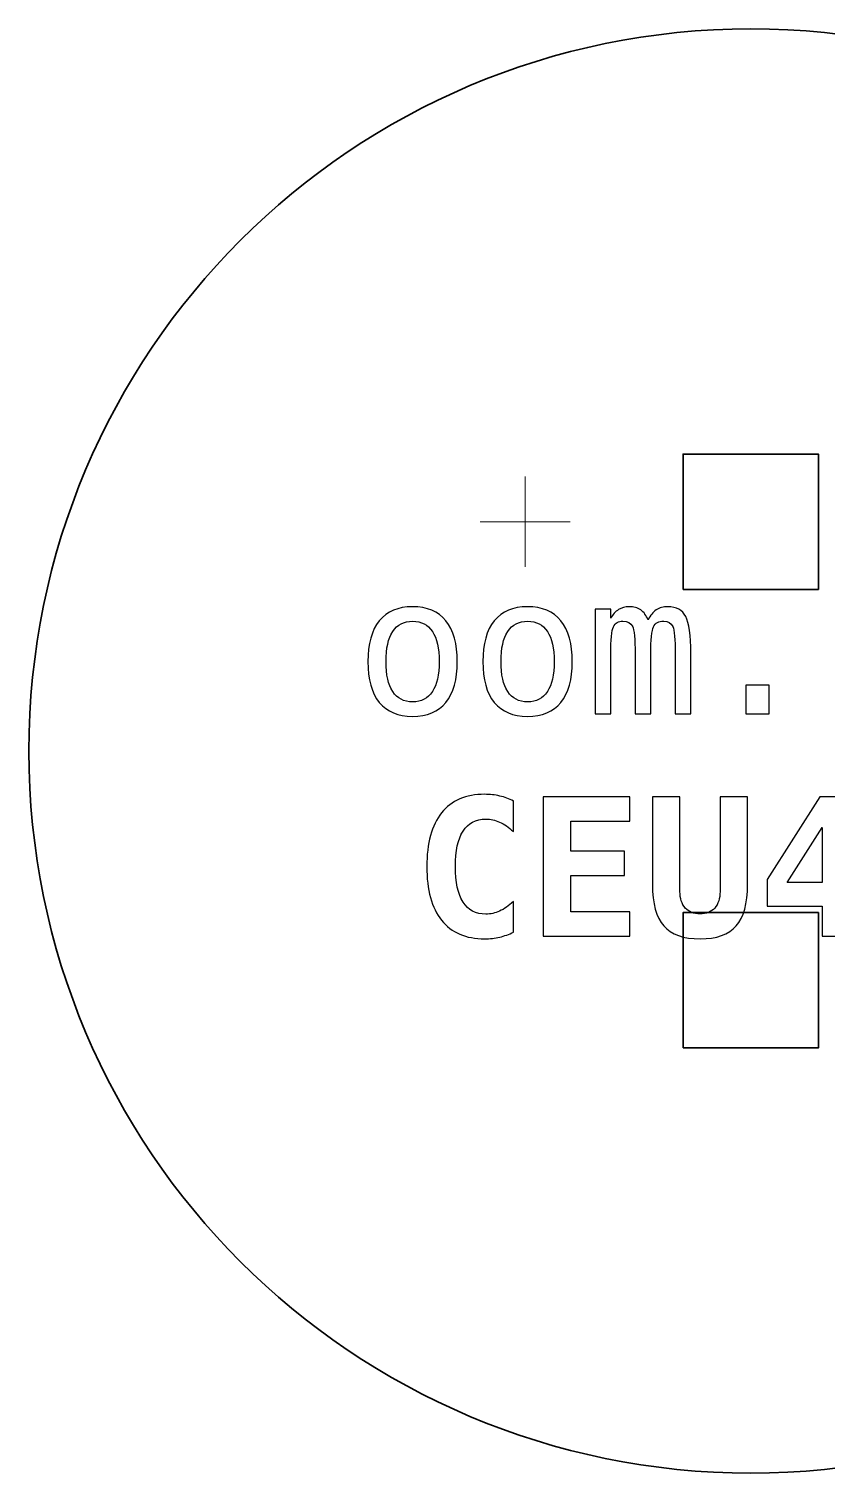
# Model space of a CAD drawing. Header units: centimetres. Extents: x -10.9 to -10.1, y -15.25 to -14.45.
# Drawn here: x -10.9 to -10.458, y -15.25 to -14.45 of the extents above; entities that cross this region are included whole.
import ezdxf

# ---------------------------------------------------------------- set-up
doc = ezdxf.new("R2010")
doc.units = ezdxf.units.CM
doc.header["$MEASUREMENT"] = 0
doc.layers.add('Layer 1', color=7, linetype='Continuous')

msp = doc.modelspace()

# ---------------------------------------------------------------- linework, layer by layer
at = {"layer": 'Layer 1', "color": 250, "lineweight": 35}
for points in [[(-10.5375, -14.7605), (-10.4625, -14.7605), (-10.4625, -14.6855), (-10.5375, -14.6855), (-10.5375, -14.7605)], [(-10.5375, -15.0145), (-10.4625, -15.0145), (-10.4625, -14.9395), (-10.5375, -14.9395), (-10.5375, -15.0145)]]:
    msp.add_lwpolyline(points, close=True, dxfattribs=at)
at = {"layer": 'Layer 1', "color": 7, "lineweight": 35}
msp.add_ellipse((-10.5, -14.85), major_axis=(0, 0.4), ratio=1, dxfattribs=at)
at = {"layer": 'Layer 1', "color": 250, "lineweight": 20}
for points in [[(-10.625, -14.698), (-10.625, -14.698), (-10.625, -14.748), (-10.625, -14.748)], [(-10.65, -14.723), (-10.65, -14.723), (-10.6, -14.723), (-10.6, -14.723)]]:
    msp.add_open_spline(points, degree=3, dxfattribs=at)
at = {"layer": 'Layer 1', "color": 250}
for points, knots in [([(-10.6874, -14.77009), (-10.67938, -14.77009), (-10.67324, -14.77268), (-10.66899, -14.77788), (-10.66899, -14.77788), (-10.66474, -14.78308), (-10.6626, -14.79062), (-10.6626, -14.80046), (-10.6626, -14.80046), (-10.6626, -14.81035), (-10.66472, -14.81789), (-10.66895, -14.82307), (-10.66895, -14.82307), (-10.6732, -14.82826), (-10.67934, -14.83085), (-10.6874, -14.83085), (-10.6874, -14.83085), (-10.69545, -14.83085), (-10.70157, -14.82826), (-10.70582, -14.82307), (-10.70582, -14.82307), (-10.71005, -14.81789), (-10.71217, -14.81035), (-10.71217, -14.80046), (-10.71217, -14.80046), (-10.71217, -14.79062), (-10.71005, -14.78308), (-10.70582, -14.77788), (-10.70582, -14.77788), (-10.70157, -14.77268), (-10.69545, -14.77009), (-10.6874, -14.77009)], [0, 0, 0, 0, 0.125, 0.125, 0.125, 0.125, 0.25, 0.25, 0.25, 0.25, 0.375, 0.375, 0.375, 0.375, 0.5, 0.5, 0.5, 0.5, 0.625, 0.625, 0.625, 0.625, 0.75, 0.75, 0.75, 0.75, 0.875, 0.875, 0.875, 0.875, 1, 1, 1, 1]), ([(-10.6874, -14.77009), (-10.67938, -14.77009), (-10.67324, -14.77268), (-10.66899, -14.77788), (-10.66899, -14.77788), (-10.66474, -14.78308), (-10.6626, -14.79062), (-10.6626, -14.80046), (-10.6626, -14.80046), (-10.6626, -14.81035), (-10.66472, -14.81789), (-10.66895, -14.82307), (-10.66895, -14.82307), (-10.6732, -14.82826), (-10.67934, -14.83085), (-10.6874, -14.83085), (-10.6874, -14.83085), (-10.69545, -14.83085), (-10.70157, -14.82826), (-10.70582, -14.82307), (-10.70582, -14.82307), (-10.71005, -14.81789), (-10.71217, -14.81035), (-10.71217, -14.80046), (-10.71217, -14.80046), (-10.71217, -14.79062), (-10.71005, -14.78308), (-10.70582, -14.77788), (-10.70582, -14.77788), (-10.70157, -14.77268), (-10.69545, -14.77009), (-10.6874, -14.77009)], [0, 0, 0, 0, 0.125, 0.125, 0.125, 0.125, 0.25, 0.25, 0.25, 0.25, 0.375, 0.375, 0.375, 0.375, 0.5, 0.5, 0.5, 0.5, 0.625, 0.625, 0.625, 0.625, 0.75, 0.75, 0.75, 0.75, 0.875, 0.875, 0.875, 0.875, 1, 1, 1, 1]), ([(-10.62369, -14.77009), (-10.61567, -14.77009), (-10.60953, -14.77268), (-10.60528, -14.77788), (-10.60528, -14.77788), (-10.60103, -14.78308), (-10.59889, -14.79062), (-10.59889, -14.80046), (-10.59889, -14.80046), (-10.59889, -14.81035), (-10.60101, -14.81789), (-10.60524, -14.82307), (-10.60524, -14.82307), (-10.60949, -14.82826), (-10.61563, -14.83085), (-10.62369, -14.83085), (-10.62369, -14.83085), (-10.63174, -14.83085), (-10.63786, -14.82826), (-10.64211, -14.82307), (-10.64211, -14.82307), (-10.64634, -14.81789), (-10.64846, -14.81035), (-10.64846, -14.80046), (-10.64846, -14.80046), (-10.64846, -14.79062), (-10.64634, -14.78308), (-10.64211, -14.77788), (-10.64211, -14.77788), (-10.63786, -14.77268), (-10.63174, -14.77009), (-10.62369, -14.77009)], [0, 0, 0, 0, 0.125, 0.125, 0.125, 0.125, 0.25, 0.25, 0.25, 0.25, 0.375, 0.375, 0.375, 0.375, 0.5, 0.5, 0.5, 0.5, 0.625, 0.625, 0.625, 0.625, 0.75, 0.75, 0.75, 0.75, 0.875, 0.875, 0.875, 0.875, 1, 1, 1, 1]), ([(-10.62369, -14.77009), (-10.61567, -14.77009), (-10.60953, -14.77268), (-10.60528, -14.77788), (-10.60528, -14.77788), (-10.60103, -14.78308), (-10.59889, -14.79062), (-10.59889, -14.80046), (-10.59889, -14.80046), (-10.59889, -14.81035), (-10.60101, -14.81789), (-10.60524, -14.82307), (-10.60524, -14.82307), (-10.60949, -14.82826), (-10.61563, -14.83085), (-10.62369, -14.83085), (-10.62369, -14.83085), (-10.63174, -14.83085), (-10.63786, -14.82826), (-10.64211, -14.82307), (-10.64211, -14.82307), (-10.64634, -14.81789), (-10.64846, -14.81035), (-10.64846, -14.80046), (-10.64846, -14.80046), (-10.64846, -14.79062), (-10.64634, -14.78308), (-10.64211, -14.77788), (-10.64211, -14.77788), (-10.63786, -14.77268), (-10.63174, -14.77009), (-10.62369, -14.77009)], [0, 0, 0, 0, 0.125, 0.125, 0.125, 0.125, 0.25, 0.25, 0.25, 0.25, 0.375, 0.375, 0.375, 0.375, 0.5, 0.5, 0.5, 0.5, 0.625, 0.625, 0.625, 0.625, 0.75, 0.75, 0.75, 0.75, 0.875, 0.875, 0.875, 0.875, 1, 1, 1, 1]), ([(-10.5569, -14.77737), (-10.55573, -14.77488), (-10.55423, -14.77305), (-10.55242, -14.77187), (-10.55242, -14.77187), (-10.55062, -14.77068), (-10.54843, -14.77009), (-10.54589, -14.77009), (-10.54589, -14.77009), (-10.54123, -14.77009), (-10.53795, -14.77188), (-10.53605, -14.77548), (-10.53605, -14.77548), (-10.53413, -14.77908), (-10.53317, -14.78585), (-10.53317, -14.79582), (-10.53317, -14.79582), (-10.53317, -14.79582), (-10.53317, -14.82935), (-10.53317, -14.82935), (-10.53317, -14.82935), (-10.53317, -14.82935), (-10.54185, -14.82935), (-10.54185, -14.82935), (-10.54185, -14.82935), (-10.54185, -14.82935), (-10.54185, -14.79623), (-10.54185, -14.79623), (-10.54185, -14.79623), (-10.54185, -14.78806), (-10.54231, -14.783), (-10.54323, -14.781), (-10.54323, -14.781), (-10.54413, -14.77903), (-10.5458, -14.77804), (-10.54822, -14.77804), (-10.54822, -14.77804), (-10.55097, -14.77804), (-10.55286, -14.7791), (-10.55388, -14.78121), (-10.55388, -14.78121), (-10.55489, -14.78333), (-10.5554, -14.78834), (-10.5554, -14.79623), (-10.5554, -14.79623), (-10.5554, -14.79623), (-10.5554, -14.82935), (-10.5554, -14.82935), (-10.5554, -14.82935), (-10.5554, -14.82935), (-10.56407, -14.82935), (-10.56407, -14.82935), (-10.56407, -14.82935), (-10.56407, -14.82935), (-10.56407, -14.79623), (-10.56407, -14.79623), (-10.56407, -14.79623), (-10.56407, -14.78795), (-10.56457, -14.78286), (-10.56556, -14.78093), (-10.56556, -14.78093), (-10.56653, -14.77901), (-10.56829, -14.77804), (-10.57085, -14.77804), (-10.57085, -14.77804), (-10.57337, -14.77804), (-10.57512, -14.7791), (-10.57609, -14.78121), (-10.57609, -14.78121), (-10.57707, -14.78333), (-10.57757, -14.78834), (-10.57757, -14.79623), (-10.57757, -14.79623), (-10.57757, -14.79623), (-10.57757, -14.82935), (-10.57757, -14.82935), (-10.57757, -14.82935), (-10.57757, -14.82935), (-10.58619, -14.82935), (-10.58619, -14.82935), (-10.58619, -14.82935), (-10.58619, -14.82935), (-10.58619, -14.77148), (-10.58619, -14.77148), (-10.58619, -14.77148), (-10.58619, -14.77148), (-10.57757, -14.77148), (-10.57757, -14.77148), (-10.57757, -14.77148), (-10.57757, -14.77148), (-10.57757, -14.77643), (-10.57757, -14.77643), (-10.57757, -14.77643), (-10.57644, -14.77437), (-10.57501, -14.7728), (-10.5733, -14.77171), (-10.5733, -14.77171), (-10.57161, -14.77063), (-10.56967, -14.77009), (-10.5675, -14.77009), (-10.5675, -14.77009), (-10.56487, -14.77009), (-10.5627, -14.77068), (-10.56095, -14.77188), (-10.56095, -14.77188), (-10.55921, -14.7731), (-10.55787, -14.77492), (-10.5569, -14.77737)], [0, 0, 0, 0, 0.037037, 0.037037, 0.037037, 0.037037, 0.074074, 0.074074, 0.074074, 0.074074, 0.111111, 0.111111, 0.111111, 0.111111, 0.148148, 0.148148, 0.148148, 0.148148, 0.185185, 0.185185, 0.185185, 0.185185, 0.222222, 0.222222, 0.222222, 0.222222, 0.259259, 0.259259, 0.259259, 0.259259, 0.296296, 0.296296, 0.296296, 0.296296, 0.333333, 0.333333, 0.333333, 0.333333, 0.37037, 0.37037, 0.37037, 0.37037, 0.407407, 0.407407, 0.407407, 0.407407, 0.444444, 0.444444, 0.444444, 0.444444, 0.481481, 0.481481, 0.481481, 0.481481, 0.518519, 0.518519, 0.518519, 0.518519, 0.555556, 0.555556, 0.555556, 0.555556, 0.592593, 0.592593, 0.592593, 0.592593, 0.62963, 0.62963, 0.62963, 0.62963, 0.666667, 0.666667, 0.666667, 0.666667, 0.703704, 0.703704, 0.703704, 0.703704, 0.740741, 0.740741, 0.740741, 0.740741, 0.777778, 0.777778, 0.777778, 0.777778, 0.814815, 0.814815, 0.814815, 0.814815, 0.851852, 0.851852, 0.851852, 0.851852, 0.888889, 0.888889, 0.888889, 0.888889, 0.925926, 0.925926, 0.925926, 0.925926, 0.962963, 0.962963, 0.962963, 0.962963, 1, 1, 1, 1]), ([(-10.5569, -14.77737), (-10.55573, -14.77488), (-10.55423, -14.77305), (-10.55242, -14.77187), (-10.55242, -14.77187), (-10.55062, -14.77068), (-10.54843, -14.77009), (-10.54589, -14.77009), (-10.54589, -14.77009), (-10.54123, -14.77009), (-10.53795, -14.77188), (-10.53605, -14.77548), (-10.53605, -14.77548), (-10.53413, -14.77908), (-10.53317, -14.78585), (-10.53317, -14.79582), (-10.53317, -14.79582), (-10.53317, -14.79582), (-10.53317, -14.82935), (-10.53317, -14.82935), (-10.53317, -14.82935), (-10.53317, -14.82935), (-10.54185, -14.82935), (-10.54185, -14.82935), (-10.54185, -14.82935), (-10.54185, -14.82935), (-10.54185, -14.79623), (-10.54185, -14.79623), (-10.54185, -14.79623), (-10.54185, -14.78806), (-10.54231, -14.783), (-10.54323, -14.781), (-10.54323, -14.781), (-10.54413, -14.77903), (-10.5458, -14.77804), (-10.54822, -14.77804), (-10.54822, -14.77804), (-10.55097, -14.77804), (-10.55286, -14.7791), (-10.55388, -14.78121), (-10.55388, -14.78121), (-10.55489, -14.78333), (-10.5554, -14.78834), (-10.5554, -14.79623), (-10.5554, -14.79623), (-10.5554, -14.79623), (-10.5554, -14.82935), (-10.5554, -14.82935), (-10.5554, -14.82935), (-10.5554, -14.82935), (-10.56407, -14.82935), (-10.56407, -14.82935), (-10.56407, -14.82935), (-10.56407, -14.82935), (-10.56407, -14.79623), (-10.56407, -14.79623), (-10.56407, -14.79623), (-10.56407, -14.78795), (-10.56457, -14.78286), (-10.56556, -14.78093), (-10.56556, -14.78093), (-10.56653, -14.77901), (-10.56829, -14.77804), (-10.57085, -14.77804), (-10.57085, -14.77804), (-10.57337, -14.77804), (-10.57512, -14.7791), (-10.57609, -14.78121), (-10.57609, -14.78121), (-10.57707, -14.78333), (-10.57757, -14.78834), (-10.57757, -14.79623), (-10.57757, -14.79623), (-10.57757, -14.79623), (-10.57757, -14.82935), (-10.57757, -14.82935), (-10.57757, -14.82935), (-10.57757, -14.82935), (-10.58619, -14.82935), (-10.58619, -14.82935), (-10.58619, -14.82935), (-10.58619, -14.82935), (-10.58619, -14.77148), (-10.58619, -14.77148), (-10.58619, -14.77148), (-10.58619, -14.77148), (-10.57757, -14.77148), (-10.57757, -14.77148), (-10.57757, -14.77148), (-10.57757, -14.77148), (-10.57757, -14.77643), (-10.57757, -14.77643), (-10.57757, -14.77643), (-10.57644, -14.77437), (-10.57501, -14.7728), (-10.5733, -14.77171), (-10.5733, -14.77171), (-10.57161, -14.77063), (-10.56967, -14.77009), (-10.5675, -14.77009), (-10.5675, -14.77009), (-10.56487, -14.77009), (-10.5627, -14.77068), (-10.56095, -14.77188), (-10.56095, -14.77188), (-10.55921, -14.7731), (-10.55787, -14.77492), (-10.5569, -14.77737)], [0, 0, 0, 0, 0.037037, 0.037037, 0.037037, 0.037037, 0.074074, 0.074074, 0.074074, 0.074074, 0.111111, 0.111111, 0.111111, 0.111111, 0.148148, 0.148148, 0.148148, 0.148148, 0.185185, 0.185185, 0.185185, 0.185185, 0.222222, 0.222222, 0.222222, 0.222222, 0.259259, 0.259259, 0.259259, 0.259259, 0.296296, 0.296296, 0.296296, 0.296296, 0.333333, 0.333333, 0.333333, 0.333333, 0.37037, 0.37037, 0.37037, 0.37037, 0.407407, 0.407407, 0.407407, 0.407407, 0.444444, 0.444444, 0.444444, 0.444444, 0.481481, 0.481481, 0.481481, 0.481481, 0.518519, 0.518519, 0.518519, 0.518519, 0.555556, 0.555556, 0.555556, 0.555556, 0.592593, 0.592593, 0.592593, 0.592593, 0.62963, 0.62963, 0.62963, 0.62963, 0.666667, 0.666667, 0.666667, 0.666667, 0.703704, 0.703704, 0.703704, 0.703704, 0.740741, 0.740741, 0.740741, 0.740741, 0.777778, 0.777778, 0.777778, 0.777778, 0.814815, 0.814815, 0.814815, 0.814815, 0.851852, 0.851852, 0.851852, 0.851852, 0.888889, 0.888889, 0.888889, 0.888889, 0.925926, 0.925926, 0.925926, 0.925926, 0.962963, 0.962963, 0.962963, 0.962963, 1, 1, 1, 1]), ([(-10.6874, -14.77815), (-10.69224, -14.77815), (-10.69589, -14.78002), (-10.69837, -14.78377), (-10.69837, -14.78377), (-10.70086, -14.78753), (-10.7021, -14.7931), (-10.7021, -14.80046), (-10.7021, -14.80046), (-10.7021, -14.8078), (-10.70086, -14.81335), (-10.69837, -14.81713), (-10.69837, -14.81713), (-10.69589, -14.8209), (-10.69224, -14.82279), (-10.6874, -14.82279), (-10.6874, -14.82279), (-10.68255, -14.82279), (-10.67888, -14.8209), (-10.6764, -14.81713), (-10.6764, -14.81713), (-10.67391, -14.81335), (-10.67267, -14.8078), (-10.67267, -14.80046), (-10.67267, -14.80046), (-10.67267, -14.7931), (-10.67391, -14.78753), (-10.6764, -14.78377), (-10.6764, -14.78377), (-10.67888, -14.78002), (-10.68255, -14.77815), (-10.6874, -14.77815)], [0, 0, 0, 0, 0.125, 0.125, 0.125, 0.125, 0.25, 0.25, 0.25, 0.25, 0.375, 0.375, 0.375, 0.375, 0.5, 0.5, 0.5, 0.5, 0.625, 0.625, 0.625, 0.625, 0.75, 0.75, 0.75, 0.75, 0.875, 0.875, 0.875, 0.875, 1, 1, 1, 1]), ([(-10.6874, -14.77815), (-10.69224, -14.77815), (-10.69589, -14.78002), (-10.69837, -14.78377), (-10.69837, -14.78377), (-10.70086, -14.78753), (-10.7021, -14.7931), (-10.7021, -14.80046), (-10.7021, -14.80046), (-10.7021, -14.8078), (-10.70086, -14.81335), (-10.69837, -14.81713), (-10.69837, -14.81713), (-10.69589, -14.8209), (-10.69224, -14.82279), (-10.6874, -14.82279), (-10.6874, -14.82279), (-10.68255, -14.82279), (-10.67888, -14.8209), (-10.6764, -14.81713), (-10.6764, -14.81713), (-10.67391, -14.81335), (-10.67267, -14.8078), (-10.67267, -14.80046), (-10.67267, -14.80046), (-10.67267, -14.7931), (-10.67391, -14.78753), (-10.6764, -14.78377), (-10.6764, -14.78377), (-10.67888, -14.78002), (-10.68255, -14.77815), (-10.6874, -14.77815)], [0, 0, 0, 0, 0.125, 0.125, 0.125, 0.125, 0.25, 0.25, 0.25, 0.25, 0.375, 0.375, 0.375, 0.375, 0.5, 0.5, 0.5, 0.5, 0.625, 0.625, 0.625, 0.625, 0.75, 0.75, 0.75, 0.75, 0.875, 0.875, 0.875, 0.875, 1, 1, 1, 1]), ([(-10.62369, -14.77815), (-10.62853, -14.77815), (-10.63218, -14.78002), (-10.63466, -14.78377), (-10.63466, -14.78377), (-10.63715, -14.78753), (-10.63839, -14.7931), (-10.63839, -14.80046), (-10.63839, -14.80046), (-10.63839, -14.8078), (-10.63715, -14.81335), (-10.63466, -14.81713), (-10.63466, -14.81713), (-10.63218, -14.8209), (-10.62853, -14.82279), (-10.62369, -14.82279), (-10.62369, -14.82279), (-10.61884, -14.82279), (-10.61517, -14.8209), (-10.61269, -14.81713), (-10.61269, -14.81713), (-10.6102, -14.81335), (-10.60896, -14.8078), (-10.60896, -14.80046), (-10.60896, -14.80046), (-10.60896, -14.7931), (-10.6102, -14.78753), (-10.61269, -14.78377), (-10.61269, -14.78377), (-10.61517, -14.78002), (-10.61884, -14.77815), (-10.62369, -14.77815)], [0, 0, 0, 0, 0.125, 0.125, 0.125, 0.125, 0.25, 0.25, 0.25, 0.25, 0.375, 0.375, 0.375, 0.375, 0.5, 0.5, 0.5, 0.5, 0.625, 0.625, 0.625, 0.625, 0.75, 0.75, 0.75, 0.75, 0.875, 0.875, 0.875, 0.875, 1, 1, 1, 1]), ([(-10.62369, -14.77815), (-10.62853, -14.77815), (-10.63218, -14.78002), (-10.63466, -14.78377), (-10.63466, -14.78377), (-10.63715, -14.78753), (-10.63839, -14.7931), (-10.63839, -14.80046), (-10.63839, -14.80046), (-10.63839, -14.8078), (-10.63715, -14.81335), (-10.63466, -14.81713), (-10.63466, -14.81713), (-10.63218, -14.8209), (-10.62853, -14.82279), (-10.62369, -14.82279), (-10.62369, -14.82279), (-10.61884, -14.82279), (-10.61517, -14.8209), (-10.61269, -14.81713), (-10.61269, -14.81713), (-10.6102, -14.81335), (-10.60896, -14.8078), (-10.60896, -14.80046), (-10.60896, -14.80046), (-10.60896, -14.7931), (-10.6102, -14.78753), (-10.61269, -14.78377), (-10.61269, -14.78377), (-10.61517, -14.78002), (-10.61884, -14.77815), (-10.62369, -14.77815)], [0, 0, 0, 0, 0.125, 0.125, 0.125, 0.125, 0.25, 0.25, 0.25, 0.25, 0.375, 0.375, 0.375, 0.375, 0.5, 0.5, 0.5, 0.5, 0.625, 0.625, 0.625, 0.625, 0.75, 0.75, 0.75, 0.75, 0.875, 0.875, 0.875, 0.875, 1, 1, 1, 1]), ([(-10.50283, -14.81358), (-10.50283, -14.81358), (-10.48982, -14.81358), (-10.48982, -14.81358), (-10.48982, -14.81358), (-10.48982, -14.81358), (-10.48982, -14.82935), (-10.48982, -14.82935), (-10.48982, -14.82935), (-10.48982, -14.82935), (-10.50283, -14.82935), (-10.50283, -14.82935), (-10.50283, -14.82935), (-10.50283, -14.82935), (-10.50283, -14.81358), (-10.50283, -14.81358)], [0, 0, 0, 0, 0.25, 0.25, 0.25, 0.25, 0.5, 0.5, 0.5, 0.5, 0.75, 0.75, 0.75, 0.75, 1, 1, 1, 1]), ([(-10.50283, -14.81358), (-10.50283, -14.81358), (-10.48982, -14.81358), (-10.48982, -14.81358), (-10.48982, -14.81358), (-10.48982, -14.81358), (-10.48982, -14.82935), (-10.48982, -14.82935), (-10.48982, -14.82935), (-10.48982, -14.82935), (-10.50283, -14.82935), (-10.50283, -14.82935), (-10.50283, -14.82935), (-10.50283, -14.82935), (-10.50283, -14.81358), (-10.50283, -14.81358)], [0, 0, 0, 0, 0.25, 0.25, 0.25, 0.25, 0.5, 0.5, 0.5, 0.5, 0.75, 0.75, 0.75, 0.75, 1, 1, 1, 1]), ([(-10.63152, -14.95032), (-10.63394, -14.95155), (-10.63646, -14.95249), (-10.63912, -14.9531), (-10.63912, -14.9531), (-10.64177, -14.95372), (-10.64455, -14.95404), (-10.64748, -14.95404), (-10.64748, -14.95404), (-10.65789, -14.95404), (-10.66584, -14.95062), (-10.67131, -14.94376), (-10.67131, -14.94376), (-10.6768, -14.93689), (-10.67953, -14.927), (-10.67953, -14.91404), (-10.67953, -14.91404), (-10.67953, -14.90105), (-10.6768, -14.89114), (-10.67131, -14.88428), (-10.67131, -14.88428), (-10.66584, -14.87742), (-10.65789, -14.874), (-10.64748, -14.874), (-10.64748, -14.874), (-10.64455, -14.874), (-10.64175, -14.87431), (-10.63907, -14.87493), (-10.63907, -14.87493), (-10.63637, -14.87555), (-10.63387, -14.87648), (-10.63152, -14.87772), (-10.63152, -14.87772), (-10.63152, -14.87772), (-10.63152, -14.89467), (-10.63152, -14.89467), (-10.63152, -14.89467), (-10.63413, -14.89225), (-10.63669, -14.89049), (-10.63914, -14.88936), (-10.63914, -14.88936), (-10.64161, -14.88825), (-10.64415, -14.88768), (-10.64678, -14.88768), (-10.64678, -14.88768), (-10.65235, -14.88768), (-10.65657, -14.88991), (-10.65941, -14.89433), (-10.65941, -14.89433), (-10.66225, -14.89876), (-10.66367, -14.90532), (-10.66367, -14.91404), (-10.66367, -14.91404), (-10.66367, -14.92273), (-10.66225, -14.92928), (-10.65941, -14.9337), (-10.65941, -14.9337), (-10.65657, -14.93813), (-10.65235, -14.94035), (-10.64678, -14.94035), (-10.64678, -14.94035), (-10.64415, -14.94035), (-10.64161, -14.93979), (-10.63914, -14.93868), (-10.63914, -14.93868), (-10.63669, -14.93755), (-10.63413, -14.93578), (-10.63152, -14.93337), (-10.63152, -14.93337), (-10.63152, -14.93337), (-10.63152, -14.95032), (-10.63152, -14.95032)], [0, 0, 0, 0, 0.055556, 0.055556, 0.055556, 0.055556, 0.111111, 0.111111, 0.111111, 0.111111, 0.166667, 0.166667, 0.166667, 0.166667, 0.222222, 0.222222, 0.222222, 0.222222, 0.277778, 0.277778, 0.277778, 0.277778, 0.333333, 0.333333, 0.333333, 0.333333, 0.388889, 0.388889, 0.388889, 0.388889, 0.444444, 0.444444, 0.444444, 0.444444, 0.5, 0.5, 0.5, 0.5, 0.555556, 0.555556, 0.555556, 0.555556, 0.611111, 0.611111, 0.611111, 0.611111, 0.666667, 0.666667, 0.666667, 0.666667, 0.722222, 0.722222, 0.722222, 0.722222, 0.777778, 0.777778, 0.777778, 0.777778, 0.833333, 0.833333, 0.833333, 0.833333, 0.888889, 0.888889, 0.888889, 0.888889, 0.944444, 0.944444, 0.944444, 0.944444, 1, 1, 1, 1]), ([(-10.63152, -14.95032), (-10.63394, -14.95155), (-10.63646, -14.95249), (-10.63912, -14.9531), (-10.63912, -14.9531), (-10.64177, -14.95372), (-10.64455, -14.95404), (-10.64748, -14.95404), (-10.64748, -14.95404), (-10.65789, -14.95404), (-10.66584, -14.95062), (-10.67131, -14.94376), (-10.67131, -14.94376), (-10.6768, -14.93689), (-10.67953, -14.927), (-10.67953, -14.91404), (-10.67953, -14.91404), (-10.67953, -14.90105), (-10.6768, -14.89114), (-10.67131, -14.88428), (-10.67131, -14.88428), (-10.66584, -14.87742), (-10.65789, -14.874), (-10.64748, -14.874), (-10.64748, -14.874), (-10.64455, -14.874), (-10.64175, -14.87431), (-10.63907, -14.87493), (-10.63907, -14.87493), (-10.63637, -14.87555), (-10.63387, -14.87648), (-10.63152, -14.87772), (-10.63152, -14.87772), (-10.63152, -14.87772), (-10.63152, -14.89467), (-10.63152, -14.89467), (-10.63152, -14.89467), (-10.63413, -14.89225), (-10.63669, -14.89049), (-10.63914, -14.88936), (-10.63914, -14.88936), (-10.64161, -14.88825), (-10.64415, -14.88768), (-10.64678, -14.88768), (-10.64678, -14.88768), (-10.65235, -14.88768), (-10.65657, -14.88991), (-10.65941, -14.89433), (-10.65941, -14.89433), (-10.66225, -14.89876), (-10.66367, -14.90532), (-10.66367, -14.91404), (-10.66367, -14.91404), (-10.66367, -14.92273), (-10.66225, -14.92928), (-10.65941, -14.9337), (-10.65941, -14.9337), (-10.65657, -14.93813), (-10.65235, -14.94035), (-10.64678, -14.94035), (-10.64678, -14.94035), (-10.64415, -14.94035), (-10.64161, -14.93979), (-10.63914, -14.93868), (-10.63914, -14.93868), (-10.63669, -14.93755), (-10.63413, -14.93578), (-10.63152, -14.93337), (-10.63152, -14.93337), (-10.63152, -14.93337), (-10.63152, -14.95032), (-10.63152, -14.95032)], [0, 0, 0, 0, 0.055556, 0.055556, 0.055556, 0.055556, 0.111111, 0.111111, 0.111111, 0.111111, 0.166667, 0.166667, 0.166667, 0.166667, 0.222222, 0.222222, 0.222222, 0.222222, 0.277778, 0.277778, 0.277778, 0.277778, 0.333333, 0.333333, 0.333333, 0.333333, 0.388889, 0.388889, 0.388889, 0.388889, 0.444444, 0.444444, 0.444444, 0.444444, 0.5, 0.5, 0.5, 0.5, 0.555556, 0.555556, 0.555556, 0.555556, 0.611111, 0.611111, 0.611111, 0.611111, 0.666667, 0.666667, 0.666667, 0.666667, 0.722222, 0.722222, 0.722222, 0.722222, 0.777778, 0.777778, 0.777778, 0.777778, 0.833333, 0.833333, 0.833333, 0.833333, 0.888889, 0.888889, 0.888889, 0.888889, 0.944444, 0.944444, 0.944444, 0.944444, 1, 1, 1, 1]), ([(-10.56693, -14.95254), (-10.56693, -14.95254), (-10.61499, -14.95254), (-10.61499, -14.95254), (-10.61499, -14.95254), (-10.61499, -14.95254), (-10.61499, -14.87539), (-10.61499, -14.87539), (-10.61499, -14.87539), (-10.61499, -14.87539), (-10.56693, -14.87539), (-10.56693, -14.87539), (-10.56693, -14.87539), (-10.56693, -14.87539), (-10.56693, -14.88883), (-10.56693, -14.88883), (-10.56693, -14.88883), (-10.56693, -14.88883), (-10.59975, -14.88883), (-10.59975, -14.88883), (-10.59975, -14.88883), (-10.59975, -14.88883), (-10.59975, -14.90546), (-10.59975, -14.90546), (-10.59975, -14.90546), (-10.59975, -14.90546), (-10.57003, -14.90546), (-10.57003, -14.90546), (-10.57003, -14.90546), (-10.57003, -14.90546), (-10.57003, -14.9189), (-10.57003, -14.9189), (-10.57003, -14.9189), (-10.57003, -14.9189), (-10.59975, -14.9189), (-10.59975, -14.9189), (-10.59975, -14.9189), (-10.59975, -14.9189), (-10.59975, -14.9391), (-10.59975, -14.9391), (-10.59975, -14.9391), (-10.59975, -14.9391), (-10.56693, -14.9391), (-10.56693, -14.9391), (-10.56693, -14.9391), (-10.56693, -14.9391), (-10.56693, -14.95254), (-10.56693, -14.95254)], [0, 0, 0, 0, 0.083333, 0.083333, 0.083333, 0.083333, 0.166667, 0.166667, 0.166667, 0.166667, 0.25, 0.25, 0.25, 0.25, 0.333333, 0.333333, 0.333333, 0.333333, 0.416667, 0.416667, 0.416667, 0.416667, 0.5, 0.5, 0.5, 0.5, 0.583333, 0.583333, 0.583333, 0.583333, 0.666667, 0.666667, 0.666667, 0.666667, 0.75, 0.75, 0.75, 0.75, 0.833333, 0.833333, 0.833333, 0.833333, 0.916667, 0.916667, 0.916667, 0.916667, 1, 1, 1, 1]), ([(-10.56693, -14.95254), (-10.56693, -14.95254), (-10.61499, -14.95254), (-10.61499, -14.95254), (-10.61499, -14.95254), (-10.61499, -14.95254), (-10.61499, -14.87539), (-10.61499, -14.87539), (-10.61499, -14.87539), (-10.61499, -14.87539), (-10.56693, -14.87539), (-10.56693, -14.87539), (-10.56693, -14.87539), (-10.56693, -14.87539), (-10.56693, -14.88883), (-10.56693, -14.88883), (-10.56693, -14.88883), (-10.56693, -14.88883), (-10.59975, -14.88883), (-10.59975, -14.88883), (-10.59975, -14.88883), (-10.59975, -14.88883), (-10.59975, -14.90546), (-10.59975, -14.90546), (-10.59975, -14.90546), (-10.59975, -14.90546), (-10.57003, -14.90546), (-10.57003, -14.90546), (-10.57003, -14.90546), (-10.57003, -14.90546), (-10.57003, -14.9189), (-10.57003, -14.9189), (-10.57003, -14.9189), (-10.57003, -14.9189), (-10.59975, -14.9189), (-10.59975, -14.9189), (-10.59975, -14.9189), (-10.59975, -14.9189), (-10.59975, -14.9391), (-10.59975, -14.9391), (-10.59975, -14.9391), (-10.59975, -14.9391), (-10.56693, -14.9391), (-10.56693, -14.9391), (-10.56693, -14.9391), (-10.56693, -14.9391), (-10.56693, -14.95254), (-10.56693, -14.95254)], [0, 0, 0, 0, 0.083333, 0.083333, 0.083333, 0.083333, 0.166667, 0.166667, 0.166667, 0.166667, 0.25, 0.25, 0.25, 0.25, 0.333333, 0.333333, 0.333333, 0.333333, 0.416667, 0.416667, 0.416667, 0.416667, 0.5, 0.5, 0.5, 0.5, 0.583333, 0.583333, 0.583333, 0.583333, 0.666667, 0.666667, 0.666667, 0.666667, 0.75, 0.75, 0.75, 0.75, 0.833333, 0.833333, 0.833333, 0.833333, 0.916667, 0.916667, 0.916667, 0.916667, 1, 1, 1, 1]), ([(-10.55447, -14.92407), (-10.55447, -14.92407), (-10.55447, -14.87539), (-10.55447, -14.87539), (-10.55447, -14.87539), (-10.55447, -14.87539), (-10.53923, -14.87539), (-10.53923, -14.87539), (-10.53923, -14.87539), (-10.53923, -14.87539), (-10.53923, -14.9279), (-10.53923, -14.9279), (-10.53923, -14.9279), (-10.53923, -14.93176), (-10.53825, -14.93478), (-10.53629, -14.93697), (-10.53629, -14.93697), (-10.53433, -14.93915), (-10.5316, -14.94025), (-10.52812, -14.94025), (-10.52812, -14.94025), (-10.52465, -14.94025), (-10.52191, -14.93915), (-10.51996, -14.93697), (-10.51996, -14.93697), (-10.518, -14.93478), (-10.51701, -14.93176), (-10.51701, -14.9279), (-10.51701, -14.9279), (-10.51701, -14.9279), (-10.51701, -14.87539), (-10.51701, -14.87539), (-10.51701, -14.87539), (-10.51701, -14.87539), (-10.50177, -14.87539), (-10.50177, -14.87539), (-10.50177, -14.87539), (-10.50177, -14.87539), (-10.50177, -14.92407), (-10.50177, -14.92407), (-10.50177, -14.92407), (-10.50177, -14.93455), (-10.50385, -14.94215), (-10.50802, -14.94691), (-10.50802, -14.94691), (-10.5122, -14.95166), (-10.5189, -14.95404), (-10.52812, -14.95404), (-10.52812, -14.95404), (-10.53731, -14.95404), (-10.54401, -14.95166), (-10.5482, -14.94691), (-10.5482, -14.94691), (-10.55238, -14.94215), (-10.55447, -14.93455), (-10.55447, -14.92407)], [0, 0, 0, 0, 0.071429, 0.071429, 0.071429, 0.071429, 0.142857, 0.142857, 0.142857, 0.142857, 0.214286, 0.214286, 0.214286, 0.214286, 0.285714, 0.285714, 0.285714, 0.285714, 0.357143, 0.357143, 0.357143, 0.357143, 0.428571, 0.428571, 0.428571, 0.428571, 0.5, 0.5, 0.5, 0.5, 0.571429, 0.571429, 0.571429, 0.571429, 0.642857, 0.642857, 0.642857, 0.642857, 0.714286, 0.714286, 0.714286, 0.714286, 0.785714, 0.785714, 0.785714, 0.785714, 0.857143, 0.857143, 0.857143, 0.857143, 0.928571, 0.928571, 0.928571, 0.928571, 1, 1, 1, 1]), ([(-10.55447, -14.92407), (-10.55447, -14.92407), (-10.55447, -14.87539), (-10.55447, -14.87539), (-10.55447, -14.87539), (-10.55447, -14.87539), (-10.53923, -14.87539), (-10.53923, -14.87539), (-10.53923, -14.87539), (-10.53923, -14.87539), (-10.53923, -14.9279), (-10.53923, -14.9279), (-10.53923, -14.9279), (-10.53923, -14.93176), (-10.53825, -14.93478), (-10.53629, -14.93697), (-10.53629, -14.93697), (-10.53433, -14.93915), (-10.5316, -14.94025), (-10.52812, -14.94025), (-10.52812, -14.94025), (-10.52465, -14.94025), (-10.52191, -14.93915), (-10.51996, -14.93697), (-10.51996, -14.93697), (-10.518, -14.93478), (-10.51701, -14.93176), (-10.51701, -14.9279), (-10.51701, -14.9279), (-10.51701, -14.9279), (-10.51701, -14.87539), (-10.51701, -14.87539), (-10.51701, -14.87539), (-10.51701, -14.87539), (-10.50177, -14.87539), (-10.50177, -14.87539), (-10.50177, -14.87539), (-10.50177, -14.87539), (-10.50177, -14.92407), (-10.50177, -14.92407), (-10.50177, -14.92407), (-10.50177, -14.93455), (-10.50385, -14.94215), (-10.50802, -14.94691), (-10.50802, -14.94691), (-10.5122, -14.95166), (-10.5189, -14.95404), (-10.52812, -14.95404), (-10.52812, -14.95404), (-10.53731, -14.95404), (-10.54401, -14.95166), (-10.5482, -14.94691), (-10.5482, -14.94691), (-10.55238, -14.94215), (-10.55447, -14.93455), (-10.55447, -14.92407)], [0, 0, 0, 0, 0.071429, 0.071429, 0.071429, 0.071429, 0.142857, 0.142857, 0.142857, 0.142857, 0.214286, 0.214286, 0.214286, 0.214286, 0.285714, 0.285714, 0.285714, 0.285714, 0.357143, 0.357143, 0.357143, 0.357143, 0.428571, 0.428571, 0.428571, 0.428571, 0.5, 0.5, 0.5, 0.5, 0.571429, 0.571429, 0.571429, 0.571429, 0.642857, 0.642857, 0.642857, 0.642857, 0.714286, 0.714286, 0.714286, 0.714286, 0.785714, 0.785714, 0.785714, 0.785714, 0.857143, 0.857143, 0.857143, 0.857143, 0.928571, 0.928571, 0.928571, 0.928571, 1, 1, 1, 1]), ([(-10.46171, -14.87539), (-10.46171, -14.87539), (-10.44575, -14.87539), (-10.44575, -14.87539), (-10.44575, -14.87539), (-10.44575, -14.87539), (-10.44575, -14.92282), (-10.44575, -14.92282), (-10.44575, -14.92282), (-10.44575, -14.92282), (-10.43729, -14.92282), (-10.43729, -14.92282), (-10.43729, -14.92282), (-10.43729, -14.92282), (-10.43729, -14.93589), (-10.43729, -14.93589), (-10.43729, -14.93589), (-10.43729, -14.93589), (-10.44575, -14.93589), (-10.44575, -14.93589), (-10.44575, -14.93589), (-10.44575, -14.93589), (-10.44575, -14.95254), (-10.44575, -14.95254), (-10.44575, -14.95254), (-10.44575, -14.95254), (-10.46037, -14.95254), (-10.46037, -14.95254), (-10.46037, -14.95254), (-10.46037, -14.95254), (-10.46037, -14.93589), (-10.46037, -14.93589), (-10.46037, -14.93589), (-10.46037, -14.93589), (-10.49098, -14.93589), (-10.49098, -14.93589), (-10.49098, -14.93589), (-10.49098, -14.93589), (-10.49098, -14.92111), (-10.49098, -14.92111), (-10.49098, -14.92111), (-10.49098, -14.92111), (-10.46171, -14.87539), (-10.46171, -14.87539)], [0, 0, 0, 0, 0.090909, 0.090909, 0.090909, 0.090909, 0.181818, 0.181818, 0.181818, 0.181818, 0.272727, 0.272727, 0.272727, 0.272727, 0.363636, 0.363636, 0.363636, 0.363636, 0.454545, 0.454545, 0.454545, 0.454545, 0.545455, 0.545455, 0.545455, 0.545455, 0.636364, 0.636364, 0.636364, 0.636364, 0.727273, 0.727273, 0.727273, 0.727273, 0.818182, 0.818182, 0.818182, 0.818182, 0.909091, 0.909091, 0.909091, 0.909091, 1, 1, 1, 1]), ([(-10.46171, -14.87539), (-10.46171, -14.87539), (-10.44575, -14.87539), (-10.44575, -14.87539), (-10.44575, -14.87539), (-10.44575, -14.87539), (-10.44575, -14.92282), (-10.44575, -14.92282), (-10.44575, -14.92282), (-10.44575, -14.92282), (-10.43729, -14.92282), (-10.43729, -14.92282), (-10.43729, -14.92282), (-10.43729, -14.92282), (-10.43729, -14.93589), (-10.43729, -14.93589), (-10.43729, -14.93589), (-10.43729, -14.93589), (-10.44575, -14.93589), (-10.44575, -14.93589), (-10.44575, -14.93589), (-10.44575, -14.93589), (-10.44575, -14.95254), (-10.44575, -14.95254), (-10.44575, -14.95254), (-10.44575, -14.95254), (-10.46037, -14.95254), (-10.46037, -14.95254), (-10.46037, -14.95254), (-10.46037, -14.95254), (-10.46037, -14.93589), (-10.46037, -14.93589), (-10.46037, -14.93589), (-10.46037, -14.93589), (-10.49098, -14.93589), (-10.49098, -14.93589), (-10.49098, -14.93589), (-10.49098, -14.93589), (-10.49098, -14.92111), (-10.49098, -14.92111), (-10.49098, -14.92111), (-10.49098, -14.92111), (-10.46171, -14.87539), (-10.46171, -14.87539)], [0, 0, 0, 0, 0.090909, 0.090909, 0.090909, 0.090909, 0.181818, 0.181818, 0.181818, 0.181818, 0.272727, 0.272727, 0.272727, 0.272727, 0.363636, 0.363636, 0.363636, 0.363636, 0.454545, 0.454545, 0.454545, 0.454545, 0.545455, 0.545455, 0.545455, 0.545455, 0.636364, 0.636364, 0.636364, 0.636364, 0.727273, 0.727273, 0.727273, 0.727273, 0.818182, 0.818182, 0.818182, 0.818182, 0.909091, 0.909091, 0.909091, 0.909091, 1, 1, 1, 1]), ([(-10.46037, -14.89234), (-10.46037, -14.89234), (-10.47986, -14.92282), (-10.47986, -14.92282), (-10.47986, -14.92282), (-10.47986, -14.92282), (-10.46037, -14.92282), (-10.46037, -14.92282), (-10.46037, -14.92282), (-10.46037, -14.92282), (-10.46037, -14.89234), (-10.46037, -14.89234)], [0, 0, 0, 0, 0.333333, 0.333333, 0.333333, 0.333333, 0.666667, 0.666667, 0.666667, 0.666667, 1, 1, 1, 1]), ([(-10.46037, -14.89234), (-10.46037, -14.89234), (-10.47986, -14.92282), (-10.47986, -14.92282), (-10.47986, -14.92282), (-10.47986, -14.92282), (-10.46037, -14.92282), (-10.46037, -14.92282), (-10.46037, -14.92282), (-10.46037, -14.92282), (-10.46037, -14.89234), (-10.46037, -14.89234)], [0, 0, 0, 0, 0.333333, 0.333333, 0.333333, 0.333333, 0.666667, 0.666667, 0.666667, 0.666667, 1, 1, 1, 1])]:
    msp.add_open_spline(points, degree=3, knots=knots, dxfattribs=at)
at = {"layer": 'Layer 1', "color": 7, "lineweight": 20}
for points, knots in [([(-10.6874, -14.77009), (-10.67938, -14.77009), (-10.67324, -14.77268), (-10.66899, -14.77788), (-10.66899, -14.77788), (-10.66474, -14.78308), (-10.6626, -14.79062), (-10.6626, -14.80046), (-10.6626, -14.80046), (-10.6626, -14.81035), (-10.66472, -14.81789), (-10.66895, -14.82307), (-10.66895, -14.82307), (-10.6732, -14.82826), (-10.67934, -14.83085), (-10.6874, -14.83085), (-10.6874, -14.83085), (-10.69545, -14.83085), (-10.70157, -14.82826), (-10.70582, -14.82307), (-10.70582, -14.82307), (-10.71005, -14.81789), (-10.71217, -14.81035), (-10.71217, -14.80046), (-10.71217, -14.80046), (-10.71217, -14.79062), (-10.71005, -14.78308), (-10.70582, -14.77788), (-10.70582, -14.77788), (-10.70157, -14.77268), (-10.69545, -14.77009), (-10.6874, -14.77009)], [0, 0, 0, 0, 0.125, 0.125, 0.125, 0.125, 0.25, 0.25, 0.25, 0.25, 0.375, 0.375, 0.375, 0.375, 0.5, 0.5, 0.5, 0.5, 0.625, 0.625, 0.625, 0.625, 0.75, 0.75, 0.75, 0.75, 0.875, 0.875, 0.875, 0.875, 1, 1, 1, 1]), ([(-10.62369, -14.77009), (-10.61567, -14.77009), (-10.60953, -14.77268), (-10.60528, -14.77788), (-10.60528, -14.77788), (-10.60103, -14.78308), (-10.59889, -14.79062), (-10.59889, -14.80046), (-10.59889, -14.80046), (-10.59889, -14.81035), (-10.60101, -14.81789), (-10.60524, -14.82307), (-10.60524, -14.82307), (-10.60949, -14.82826), (-10.61563, -14.83085), (-10.62369, -14.83085), (-10.62369, -14.83085), (-10.63174, -14.83085), (-10.63786, -14.82826), (-10.64211, -14.82307), (-10.64211, -14.82307), (-10.64634, -14.81789), (-10.64846, -14.81035), (-10.64846, -14.80046), (-10.64846, -14.80046), (-10.64846, -14.79062), (-10.64634, -14.78308), (-10.64211, -14.77788), (-10.64211, -14.77788), (-10.63786, -14.77268), (-10.63174, -14.77009), (-10.62369, -14.77009)], [0, 0, 0, 0, 0.125, 0.125, 0.125, 0.125, 0.25, 0.25, 0.25, 0.25, 0.375, 0.375, 0.375, 0.375, 0.5, 0.5, 0.5, 0.5, 0.625, 0.625, 0.625, 0.625, 0.75, 0.75, 0.75, 0.75, 0.875, 0.875, 0.875, 0.875, 1, 1, 1, 1]), ([(-10.5569, -14.77737), (-10.55573, -14.77488), (-10.55423, -14.77305), (-10.55242, -14.77187), (-10.55242, -14.77187), (-10.55062, -14.77068), (-10.54843, -14.77009), (-10.54589, -14.77009), (-10.54589, -14.77009), (-10.54123, -14.77009), (-10.53795, -14.77188), (-10.53605, -14.77548), (-10.53605, -14.77548), (-10.53413, -14.77908), (-10.53317, -14.78585), (-10.53317, -14.79582), (-10.53317, -14.79582), (-10.53317, -14.79582), (-10.53317, -14.82935), (-10.53317, -14.82935), (-10.53317, -14.82935), (-10.53317, -14.82935), (-10.54185, -14.82935), (-10.54185, -14.82935), (-10.54185, -14.82935), (-10.54185, -14.82935), (-10.54185, -14.79623), (-10.54185, -14.79623), (-10.54185, -14.79623), (-10.54185, -14.78806), (-10.54231, -14.783), (-10.54323, -14.781), (-10.54323, -14.781), (-10.54413, -14.77903), (-10.5458, -14.77804), (-10.54822, -14.77804), (-10.54822, -14.77804), (-10.55097, -14.77804), (-10.55286, -14.7791), (-10.55388, -14.78121), (-10.55388, -14.78121), (-10.55489, -14.78333), (-10.5554, -14.78834), (-10.5554, -14.79623), (-10.5554, -14.79623), (-10.5554, -14.79623), (-10.5554, -14.82935), (-10.5554, -14.82935), (-10.5554, -14.82935), (-10.5554, -14.82935), (-10.56407, -14.82935), (-10.56407, -14.82935), (-10.56407, -14.82935), (-10.56407, -14.82935), (-10.56407, -14.79623), (-10.56407, -14.79623), (-10.56407, -14.79623), (-10.56407, -14.78795), (-10.56457, -14.78286), (-10.56556, -14.78093), (-10.56556, -14.78093), (-10.56653, -14.77901), (-10.56829, -14.77804), (-10.57085, -14.77804), (-10.57085, -14.77804), (-10.57337, -14.77804), (-10.57512, -14.7791), (-10.57609, -14.78121), (-10.57609, -14.78121), (-10.57707, -14.78333), (-10.57757, -14.78834), (-10.57757, -14.79623), (-10.57757, -14.79623), (-10.57757, -14.79623), (-10.57757, -14.82935), (-10.57757, -14.82935), (-10.57757, -14.82935), (-10.57757, -14.82935), (-10.58619, -14.82935), (-10.58619, -14.82935), (-10.58619, -14.82935), (-10.58619, -14.82935), (-10.58619, -14.77148), (-10.58619, -14.77148), (-10.58619, -14.77148), (-10.58619, -14.77148), (-10.57757, -14.77148), (-10.57757, -14.77148), (-10.57757, -14.77148), (-10.57757, -14.77148), (-10.57757, -14.77643), (-10.57757, -14.77643), (-10.57757, -14.77643), (-10.57644, -14.77437), (-10.57501, -14.7728), (-10.5733, -14.77171), (-10.5733, -14.77171), (-10.57161, -14.77063), (-10.56967, -14.77009), (-10.5675, -14.77009), (-10.5675, -14.77009), (-10.56487, -14.77009), (-10.5627, -14.77068), (-10.56095, -14.77188), (-10.56095, -14.77188), (-10.55921, -14.7731), (-10.55787, -14.77492), (-10.5569, -14.77737)], [0, 0, 0, 0, 0.037037, 0.037037, 0.037037, 0.037037, 0.074074, 0.074074, 0.074074, 0.074074, 0.111111, 0.111111, 0.111111, 0.111111, 0.148148, 0.148148, 0.148148, 0.148148, 0.185185, 0.185185, 0.185185, 0.185185, 0.222222, 0.222222, 0.222222, 0.222222, 0.259259, 0.259259, 0.259259, 0.259259, 0.296296, 0.296296, 0.296296, 0.296296, 0.333333, 0.333333, 0.333333, 0.333333, 0.37037, 0.37037, 0.37037, 0.37037, 0.407407, 0.407407, 0.407407, 0.407407, 0.444444, 0.444444, 0.444444, 0.444444, 0.481481, 0.481481, 0.481481, 0.481481, 0.518519, 0.518519, 0.518519, 0.518519, 0.555556, 0.555556, 0.555556, 0.555556, 0.592593, 0.592593, 0.592593, 0.592593, 0.62963, 0.62963, 0.62963, 0.62963, 0.666667, 0.666667, 0.666667, 0.666667, 0.703704, 0.703704, 0.703704, 0.703704, 0.740741, 0.740741, 0.740741, 0.740741, 0.777778, 0.777778, 0.777778, 0.777778, 0.814815, 0.814815, 0.814815, 0.814815, 0.851852, 0.851852, 0.851852, 0.851852, 0.888889, 0.888889, 0.888889, 0.888889, 0.925926, 0.925926, 0.925926, 0.925926, 0.962963, 0.962963, 0.962963, 0.962963, 1, 1, 1, 1]), ([(-10.6874, -14.77815), (-10.69224, -14.77815), (-10.69589, -14.78002), (-10.69837, -14.78377), (-10.69837, -14.78377), (-10.70086, -14.78753), (-10.7021, -14.7931), (-10.7021, -14.80046), (-10.7021, -14.80046), (-10.7021, -14.8078), (-10.70086, -14.81335), (-10.69837, -14.81713), (-10.69837, -14.81713), (-10.69589, -14.8209), (-10.69224, -14.82279), (-10.6874, -14.82279), (-10.6874, -14.82279), (-10.68255, -14.82279), (-10.67888, -14.8209), (-10.6764, -14.81713), (-10.6764, -14.81713), (-10.67391, -14.81335), (-10.67267, -14.8078), (-10.67267, -14.80046), (-10.67267, -14.80046), (-10.67267, -14.7931), (-10.67391, -14.78753), (-10.6764, -14.78377), (-10.6764, -14.78377), (-10.67888, -14.78002), (-10.68255, -14.77815), (-10.6874, -14.77815)], [0, 0, 0, 0, 0.125, 0.125, 0.125, 0.125, 0.25, 0.25, 0.25, 0.25, 0.375, 0.375, 0.375, 0.375, 0.5, 0.5, 0.5, 0.5, 0.625, 0.625, 0.625, 0.625, 0.75, 0.75, 0.75, 0.75, 0.875, 0.875, 0.875, 0.875, 1, 1, 1, 1]), ([(-10.62369, -14.77815), (-10.62853, -14.77815), (-10.63218, -14.78002), (-10.63466, -14.78377), (-10.63466, -14.78377), (-10.63715, -14.78753), (-10.63839, -14.7931), (-10.63839, -14.80046), (-10.63839, -14.80046), (-10.63839, -14.8078), (-10.63715, -14.81335), (-10.63466, -14.81713), (-10.63466, -14.81713), (-10.63218, -14.8209), (-10.62853, -14.82279), (-10.62369, -14.82279), (-10.62369, -14.82279), (-10.61884, -14.82279), (-10.61517, -14.8209), (-10.61269, -14.81713), (-10.61269, -14.81713), (-10.6102, -14.81335), (-10.60896, -14.8078), (-10.60896, -14.80046), (-10.60896, -14.80046), (-10.60896, -14.7931), (-10.6102, -14.78753), (-10.61269, -14.78377), (-10.61269, -14.78377), (-10.61517, -14.78002), (-10.61884, -14.77815), (-10.62369, -14.77815)], [0, 0, 0, 0, 0.125, 0.125, 0.125, 0.125, 0.25, 0.25, 0.25, 0.25, 0.375, 0.375, 0.375, 0.375, 0.5, 0.5, 0.5, 0.5, 0.625, 0.625, 0.625, 0.625, 0.75, 0.75, 0.75, 0.75, 0.875, 0.875, 0.875, 0.875, 1, 1, 1, 1]), ([(-10.50283, -14.81358), (-10.50283, -14.81358), (-10.48982, -14.81358), (-10.48982, -14.81358), (-10.48982, -14.81358), (-10.48982, -14.81358), (-10.48982, -14.82935), (-10.48982, -14.82935), (-10.48982, -14.82935), (-10.48982, -14.82935), (-10.50283, -14.82935), (-10.50283, -14.82935), (-10.50283, -14.82935), (-10.50283, -14.82935), (-10.50283, -14.81358), (-10.50283, -14.81358)], [0, 0, 0, 0, 0.25, 0.25, 0.25, 0.25, 0.5, 0.5, 0.5, 0.5, 0.75, 0.75, 0.75, 0.75, 1, 1, 1, 1]), ([(-10.63152, -14.95032), (-10.63394, -14.95155), (-10.63646, -14.95249), (-10.63912, -14.9531), (-10.63912, -14.9531), (-10.64177, -14.95372), (-10.64455, -14.95404), (-10.64748, -14.95404), (-10.64748, -14.95404), (-10.65789, -14.95404), (-10.66584, -14.95062), (-10.67131, -14.94376), (-10.67131, -14.94376), (-10.6768, -14.93689), (-10.67953, -14.927), (-10.67953, -14.91404), (-10.67953, -14.91404), (-10.67953, -14.90105), (-10.6768, -14.89114), (-10.67131, -14.88428), (-10.67131, -14.88428), (-10.66584, -14.87742), (-10.65789, -14.874), (-10.64748, -14.874), (-10.64748, -14.874), (-10.64455, -14.874), (-10.64175, -14.87431), (-10.63907, -14.87493), (-10.63907, -14.87493), (-10.63637, -14.87555), (-10.63387, -14.87648), (-10.63152, -14.87772), (-10.63152, -14.87772), (-10.63152, -14.87772), (-10.63152, -14.89467), (-10.63152, -14.89467), (-10.63152, -14.89467), (-10.63413, -14.89225), (-10.63669, -14.89049), (-10.63914, -14.88936), (-10.63914, -14.88936), (-10.64161, -14.88825), (-10.64415, -14.88768), (-10.64678, -14.88768), (-10.64678, -14.88768), (-10.65235, -14.88768), (-10.65657, -14.88991), (-10.65941, -14.89433), (-10.65941, -14.89433), (-10.66225, -14.89876), (-10.66367, -14.90532), (-10.66367, -14.91404), (-10.66367, -14.91404), (-10.66367, -14.92273), (-10.66225, -14.92928), (-10.65941, -14.9337), (-10.65941, -14.9337), (-10.65657, -14.93813), (-10.65235, -14.94035), (-10.64678, -14.94035), (-10.64678, -14.94035), (-10.64415, -14.94035), (-10.64161, -14.93979), (-10.63914, -14.93868), (-10.63914, -14.93868), (-10.63669, -14.93755), (-10.63413, -14.93578), (-10.63152, -14.93337), (-10.63152, -14.93337), (-10.63152, -14.93337), (-10.63152, -14.95032), (-10.63152, -14.95032)], [0, 0, 0, 0, 0.055556, 0.055556, 0.055556, 0.055556, 0.111111, 0.111111, 0.111111, 0.111111, 0.166667, 0.166667, 0.166667, 0.166667, 0.222222, 0.222222, 0.222222, 0.222222, 0.277778, 0.277778, 0.277778, 0.277778, 0.333333, 0.333333, 0.333333, 0.333333, 0.388889, 0.388889, 0.388889, 0.388889, 0.444444, 0.444444, 0.444444, 0.444444, 0.5, 0.5, 0.5, 0.5, 0.555556, 0.555556, 0.555556, 0.555556, 0.611111, 0.611111, 0.611111, 0.611111, 0.666667, 0.666667, 0.666667, 0.666667, 0.722222, 0.722222, 0.722222, 0.722222, 0.777778, 0.777778, 0.777778, 0.777778, 0.833333, 0.833333, 0.833333, 0.833333, 0.888889, 0.888889, 0.888889, 0.888889, 0.944444, 0.944444, 0.944444, 0.944444, 1, 1, 1, 1]), ([(-10.56693, -14.95254), (-10.56693, -14.95254), (-10.61499, -14.95254), (-10.61499, -14.95254), (-10.61499, -14.95254), (-10.61499, -14.95254), (-10.61499, -14.87539), (-10.61499, -14.87539), (-10.61499, -14.87539), (-10.61499, -14.87539), (-10.56693, -14.87539), (-10.56693, -14.87539), (-10.56693, -14.87539), (-10.56693, -14.87539), (-10.56693, -14.88883), (-10.56693, -14.88883), (-10.56693, -14.88883), (-10.56693, -14.88883), (-10.59975, -14.88883), (-10.59975, -14.88883), (-10.59975, -14.88883), (-10.59975, -14.88883), (-10.59975, -14.90546), (-10.59975, -14.90546), (-10.59975, -14.90546), (-10.59975, -14.90546), (-10.57003, -14.90546), (-10.57003, -14.90546), (-10.57003, -14.90546), (-10.57003, -14.90546), (-10.57003, -14.9189), (-10.57003, -14.9189), (-10.57003, -14.9189), (-10.57003, -14.9189), (-10.59975, -14.9189), (-10.59975, -14.9189), (-10.59975, -14.9189), (-10.59975, -14.9189), (-10.59975, -14.9391), (-10.59975, -14.9391), (-10.59975, -14.9391), (-10.59975, -14.9391), (-10.56693, -14.9391), (-10.56693, -14.9391), (-10.56693, -14.9391), (-10.56693, -14.9391), (-10.56693, -14.95254), (-10.56693, -14.95254)], [0, 0, 0, 0, 0.083333, 0.083333, 0.083333, 0.083333, 0.166667, 0.166667, 0.166667, 0.166667, 0.25, 0.25, 0.25, 0.25, 0.333333, 0.333333, 0.333333, 0.333333, 0.416667, 0.416667, 0.416667, 0.416667, 0.5, 0.5, 0.5, 0.5, 0.583333, 0.583333, 0.583333, 0.583333, 0.666667, 0.666667, 0.666667, 0.666667, 0.75, 0.75, 0.75, 0.75, 0.833333, 0.833333, 0.833333, 0.833333, 0.916667, 0.916667, 0.916667, 0.916667, 1, 1, 1, 1]), ([(-10.55447, -14.92407), (-10.55447, -14.92407), (-10.55447, -14.87539), (-10.55447, -14.87539), (-10.55447, -14.87539), (-10.55447, -14.87539), (-10.53923, -14.87539), (-10.53923, -14.87539), (-10.53923, -14.87539), (-10.53923, -14.87539), (-10.53923, -14.9279), (-10.53923, -14.9279), (-10.53923, -14.9279), (-10.53923, -14.93176), (-10.53825, -14.93478), (-10.53629, -14.93697), (-10.53629, -14.93697), (-10.53433, -14.93915), (-10.5316, -14.94025), (-10.52812, -14.94025), (-10.52812, -14.94025), (-10.52465, -14.94025), (-10.52191, -14.93915), (-10.51996, -14.93697), (-10.51996, -14.93697), (-10.518, -14.93478), (-10.51701, -14.93176), (-10.51701, -14.9279), (-10.51701, -14.9279), (-10.51701, -14.9279), (-10.51701, -14.87539), (-10.51701, -14.87539), (-10.51701, -14.87539), (-10.51701, -14.87539), (-10.50177, -14.87539), (-10.50177, -14.87539), (-10.50177, -14.87539), (-10.50177, -14.87539), (-10.50177, -14.92407), (-10.50177, -14.92407), (-10.50177, -14.92407), (-10.50177, -14.93455), (-10.50385, -14.94215), (-10.50802, -14.94691), (-10.50802, -14.94691), (-10.5122, -14.95166), (-10.5189, -14.95404), (-10.52812, -14.95404), (-10.52812, -14.95404), (-10.53731, -14.95404), (-10.54401, -14.95166), (-10.5482, -14.94691), (-10.5482, -14.94691), (-10.55238, -14.94215), (-10.55447, -14.93455), (-10.55447, -14.92407)], [0, 0, 0, 0, 0.071429, 0.071429, 0.071429, 0.071429, 0.142857, 0.142857, 0.142857, 0.142857, 0.214286, 0.214286, 0.214286, 0.214286, 0.285714, 0.285714, 0.285714, 0.285714, 0.357143, 0.357143, 0.357143, 0.357143, 0.428571, 0.428571, 0.428571, 0.428571, 0.5, 0.5, 0.5, 0.5, 0.571429, 0.571429, 0.571429, 0.571429, 0.642857, 0.642857, 0.642857, 0.642857, 0.714286, 0.714286, 0.714286, 0.714286, 0.785714, 0.785714, 0.785714, 0.785714, 0.857143, 0.857143, 0.857143, 0.857143, 0.928571, 0.928571, 0.928571, 0.928571, 1, 1, 1, 1]), ([(-10.46171, -14.87539), (-10.46171, -14.87539), (-10.44575, -14.87539), (-10.44575, -14.87539), (-10.44575, -14.87539), (-10.44575, -14.87539), (-10.44575, -14.92282), (-10.44575, -14.92282), (-10.44575, -14.92282), (-10.44575, -14.92282), (-10.43729, -14.92282), (-10.43729, -14.92282), (-10.43729, -14.92282), (-10.43729, -14.92282), (-10.43729, -14.93589), (-10.43729, -14.93589), (-10.43729, -14.93589), (-10.43729, -14.93589), (-10.44575, -14.93589), (-10.44575, -14.93589), (-10.44575, -14.93589), (-10.44575, -14.93589), (-10.44575, -14.95254), (-10.44575, -14.95254), (-10.44575, -14.95254), (-10.44575, -14.95254), (-10.46037, -14.95254), (-10.46037, -14.95254), (-10.46037, -14.95254), (-10.46037, -14.95254), (-10.46037, -14.93589), (-10.46037, -14.93589), (-10.46037, -14.93589), (-10.46037, -14.93589), (-10.49098, -14.93589), (-10.49098, -14.93589), (-10.49098, -14.93589), (-10.49098, -14.93589), (-10.49098, -14.92111), (-10.49098, -14.92111), (-10.49098, -14.92111), (-10.49098, -14.92111), (-10.46171, -14.87539), (-10.46171, -14.87539)], [0, 0, 0, 0, 0.090909, 0.090909, 0.090909, 0.090909, 0.181818, 0.181818, 0.181818, 0.181818, 0.272727, 0.272727, 0.272727, 0.272727, 0.363636, 0.363636, 0.363636, 0.363636, 0.454545, 0.454545, 0.454545, 0.454545, 0.545455, 0.545455, 0.545455, 0.545455, 0.636364, 0.636364, 0.636364, 0.636364, 0.727273, 0.727273, 0.727273, 0.727273, 0.818182, 0.818182, 0.818182, 0.818182, 0.909091, 0.909091, 0.909091, 0.909091, 1, 1, 1, 1]), ([(-10.46037, -14.89234), (-10.46037, -14.89234), (-10.47986, -14.92282), (-10.47986, -14.92282), (-10.47986, -14.92282), (-10.47986, -14.92282), (-10.46037, -14.92282), (-10.46037, -14.92282), (-10.46037, -14.92282), (-10.46037, -14.92282), (-10.46037, -14.89234), (-10.46037, -14.89234)], [0, 0, 0, 0, 0.333333, 0.333333, 0.333333, 0.333333, 0.666667, 0.666667, 0.666667, 0.666667, 1, 1, 1, 1])]:
    msp.add_open_spline(points, degree=3, knots=knots, dxfattribs=at)

doc.saveas('drawing.dxf')
